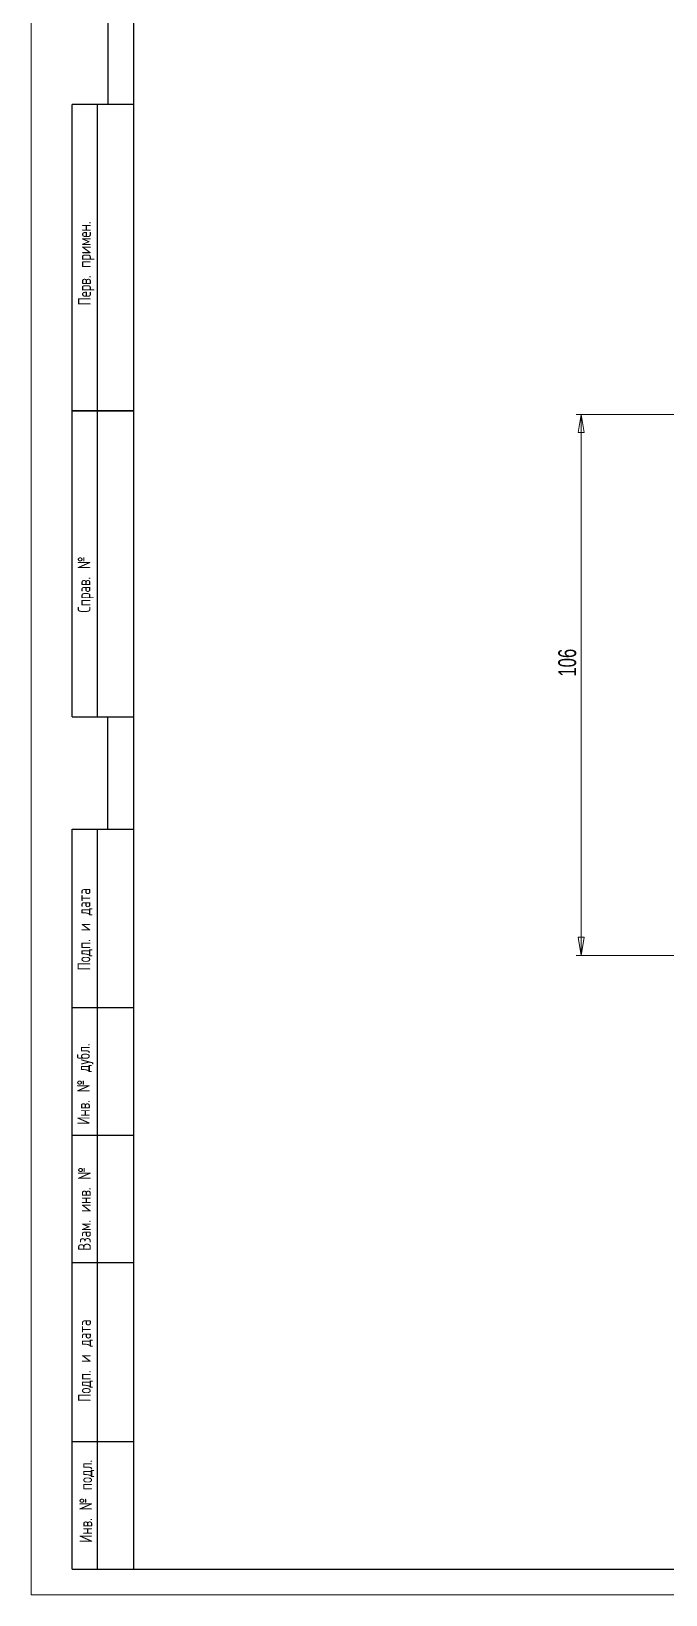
# Model space of a CAD drawing. Header units: millimetres. Extents: x 0 to 841, y 0 to 594.
# Drawn here: x 0 to 124.3, y 0 to 306.3 of the extents above; entities that cross this region are included whole.
import ezdxf

# ---------------------------------------------------------------- set-up
doc = ezdxf.new("R2010")
doc.units = ezdxf.units.MM
doc.layers.add('ОСЕВЫЕ', color=7, linetype='Continuous')
doc.styles.add('SLDTEXTSTYLE0', font='TXT', dxfattribs={"width": 0.7})
doc.styles.add('SLDTEXTSTYLE1', font='TXT', dxfattribs={"width": 0.7, "bigfont": 'bigfont'})
doc.dimstyles.new('SLDDIMSTYLE0', dxfattribs={"dimtxt": 3.5, "dimasz": 3.556, "dimexe": 0, "dimexo": 0.0625, "dimgap": 0.875, "dimtad": 1, "dimrnd": 1e-09, "dimzin": 12, "dimdsep": 46, "dimtxsty": 'SLDTEXTSTYLE0', "dimblk1": 'CLOSED', "dimblk2": 'CLOSED', "dimsah": 1, "dimcen": 0.09, "dimadec": 0, "dimazin": 3, "dimtfac": 1, "dimtofl": 0, "dimtmove": 0, "dimatfit": 3, "dimldrblk": 'CLOSED', "dimfxl": 0, "dimfrac": 2, "dimtolj": 1, "dimtzin": 12, "dimarcsym": 0})

# ---------------------------------------------------------------- blocks, each defined once
blk = doc.blocks.new('_Closed')
at = {"color": 0, "linetype": 'ByBlock', "lineweight": -2}
for p, q in [((-1, 0.166667), (0, 0)), ((-1, 0.166667), (-1, -0.166667)), ((0, 0), (-1, -0.166667)), ((0, 0), (-1, 0))]:
    blk.add_line(p, q, dxfattribs=at)
blk = doc.blocks.new('_D_7')
at = {"color": 7, "linetype": 'Continuous', "lineweight": 18}
for p, q in [((140.79, 231.28), (106.72, 231.28)), ((107.72, 231.28), (107.72, 125.28)), ((140.79, 125.28), (106.72, 125.28))]:
    blk.add_line(p, q, dxfattribs=at)
at = {"color": 7, "linetype": 'Continuous', "lineweight": 18, "xscale": 3.556, "yscale": 3.556}
for p, rotation in [((107.72, 231.28, 193.88), 89.99965376579891), ((107.72, 125.28, 193.88), 269.9996537657989)]:
    blk.add_blockref('_Closed', p, dxfattribs=dict(at, rotation=rotation))
at = {"color": 7, "linetype": 'Continuous', "lineweight": 18, "insert": (103.21, 179.89), "char_height": 3.5, "attachment_point": 1, "rotation": 89.9997, "style": 'SLDTEXTSTYLE0'}
blk.add_mtext('106', dxfattribs=at)

msp = doc.modelspace()

# ---------------------------------------------------------------- linework, layer by layer
at = {"color": 7, "linetype": 'Continuous', "lineweight": 25}
for p, q in [((20, 589), (20, 5)), ((20, 589), (20, 5)), ((8, 172), (8, 292)), ((20, 292), (8, 292)), ((8, 172), (8, 292)), ((13, 172), (13, 292)), ((13, 172), (13, 292)), ((8, 232), (20, 232)), ((20, 232), (8, 232)), ((8, 172), (20, 172)), ((8, 5), (8, 150)), ((8, 150), (20, 150)), ((13, 5), (13, 150)), ((20, 115), (8, 115)), ((20, 90), (8, 90)), ((20, 65), (8, 65)), ((8, 30), (20, 30)), ((8, 5), (20, 5)), ((20, 5), (836, 5))]:
    msp.add_line(p, q, dxfattribs=at)
at = {"layer": 'ОСЕВЫЕ', "lineweight": 18}
for p, q in [((0, 594), (0, 0)), ((0, 0), (841, 0))]:
    msp.add_line(p, q, dxfattribs=at)
at = {"layer": 'ОСЕВЫЕ', "lineweight": 25}
for p, q in [((15, 589), (15, 292)), ((15, 150), (15, 172))]:
    msp.add_line(p, q, dxfattribs=at)

# ---------------------------------------------------------------- texts
at = {"color": 7, "linetype": 'Continuous', "lineweight": 0, "char_height": 2.5, "attachment_point": 1, "rotation": 90, "style": 'SLDTEXTSTYLE1'}
for s, insert in [('\\M+18450\\M+18475\\M+18482\\M+18472. \\M+18481\\M+18482\\M+18479\\M+1847D\\M+18475\\M+1847E.', (9.177, 252.6)), ('\\M+18452\\M+18481\\M+18482\\M+18470\\M+18472. \\M+18782', (9.084, 192.453)), ('\\M+18450\\M+18480\\M+18474\\M+18481. \\M+18479 \\M+18474\\M+18470\\M+18484\\M+18470', (9.078, 122.304)), ('\\M+18449\\M+1847E\\M+18472. \\M+18782 \\M+18474\\M+18485\\M+18471\\M+1847C.', (8.968, 92.12)), ('\\M+18442\\M+18478\\M+18470\\M+1847D. \\M+18479\\M+1847E\\M+18472. \\M+18782', (9.16, 67.4)), ('\\M+18450\\M+18480\\M+18474\\M+18481. \\M+18479 \\M+18474\\M+18470\\M+18484\\M+18470', (9.171, 37.79)), ('\\M+18449\\M+1847E\\M+18472. \\M+18782 \\M+18481\\M+18480\\M+18474\\M+1847C.', (9.426, 10.193))]:
    msp.add_mtext(s, dxfattribs=dict(at, insert=insert))

# ---------------------------------------------------------------- dimensions: what is measured, and where the dimension line sits
at = {"color": 7, "linetype": 'Continuous', "lineweight": 18}
dim = msp.add_linear_dim(base=(107.721, 125.278), p1=(141.79, 231.278), p2=(141.789, 125.278), angle=89.99965, dimstyle='SLDDIMSTYLE0', dxfattribs=at)
dim.commit()
dim.dimension.update_dxf_attribs({"geometry": '_D_7', "text_midpoint": (107.721, 182.879), "dimtype": 160})

doc.saveas('drawing.dxf')
